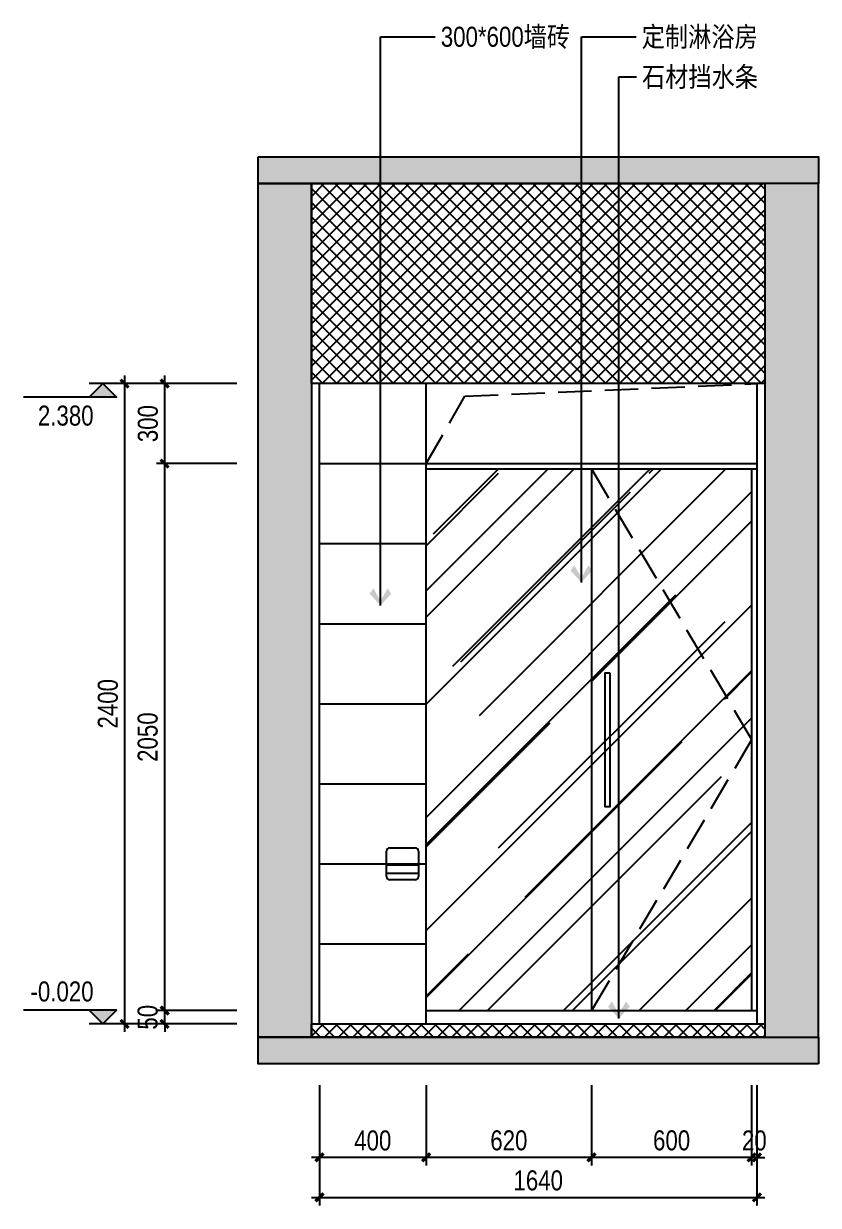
# Model space of a CAD drawing. Extents: x 468514 to 728049, y -74127 to 69080.
# Drawn here: x 615752 to 618731, y -38719 to -34290 of the extents above; entities that cross this region are included whole.
import ezdxf
from ezdxf.enums import TextEntityAlignment as Align

# ---------------------------------------------------------------- set-up
doc = ezdxf.new("R2010")
doc.units = 0
doc.header["$LTSCALE"] = 500
doc.header["$MEASUREMENT"] = 0
doc.linetypes.add('DASH', pattern=[0.35, 0.25, -0.1])
doc.layers.get('Defpoints').update_dxf_attribs({"color": 229})
for name, color, linetype in [('E 立面填充', 250, 'Continuous'), ('E 立面墙体', 245, 'Continuous'), ('E 立面家具、洁具', 153, 'Continuous'), ('E 立面材料分格线', 8, 'Continuous'), ('E 立面材料类别线', 154, 'Continuous'), ('E 立面标注尺寸', 9, 'Continuous'), ('E 立面装饰完成线', 225, 'Continuous')]:
    doc.layers.add(name, color=color, linetype=linetype)
doc.styles.add('PDC DIM', font='PMingLiU-ExtB.ttf', dxfattribs={"width": 0.85})
doc.styles.add('Xref-标准套房C$0$黑体', font='simhei.ttf')
doc.dimstyles.new('PDC-A2', dxfattribs={"dimscale": 0, "dimtxt": 2.5, "dimasz": 1, "dimexe": 1, "dimexo": 1, "dimgap": 0.7, "dimtad": 1, "dimdec": 0, "dimtxsty": 'PDC DIM', "dimblk": 'ARCHTICK', "dimcen": 1, "dimdle": 1, "dimclrd": 8, "dimclre": 8, "dimclrt": 9, "dimadec": 0, "dimazin": 0, "dimtfac": 1, "dimtdec": 0, "dimtix": 1, "dimtmove": 2, "dimatfit": 3, "dimldrblk": 'PDC A2 T R', "dimfxl": 10, "dimfxlon": 1, "dimarcsym": 0})

# ---------------------------------------------------------------- blocks, each defined once
blk = doc.blocks.new('A$C75677FE9')
for p, q in [((0, 12.5), (0, 107.5)), ((12.5, 120), (107.5, 120)), ((120, 107.5), (120, 12.5)), ((120, 55.6), (0, 55.6)), ((0, 25), (120, 25)), ((107.5, 0), (12.5, 0))]:
    blk.add_line(p, q)
for centre, start, end in [((12.5, 107.5), 90, 180), ((107.5, 107.5), 0, 90), ((12.5, 12.5), 180, 270), ((107.5, 12.5), 270, 0)]:
    blk.add_arc(centre, 12.5, start, end)
blk = doc.blocks.new('_ArchTick')
at = {"color": 0, "linetype": 'ByBlock', "const_width": 0.4}
blk.add_lwpolyline([(-0.5, -0.5), (0.5, 0.5)], dxfattribs=at)
blk = doc.blocks.new('*D1853')
at = {"layer": 'Defpoints', "color": 0, "transparency": 16777216}
for p in [(616281, -37989), (616581, -37989), (616581, -38039)]:
    blk.add_point(p, dxfattribs=at)
at = {"layer": 'E 立面标注尺寸', "color": 8, "lineweight": -2, "transparency": 16777216}
for p, q in [((616551, -37989), (616251, -37989)), ((616281, -37989), (616281, -37959)), ((616281, -38039), (616281, -37989)), ((616551, -38039), (616251, -38039)), ((616281, -38039), (616281, -38069))]:
    blk.add_line(p, q, dxfattribs=at)
at = {"layer": 'E 立面标注尺寸', "color": 8, "lineweight": -2, "transparency": 16777216, "xscale": 30.00000447440561, "yscale": 30.00000447440561, "zscale": 30.00000447440561}
for p, rotation in [((616281, -37989), 270), ((616281, -38039), 90)]:
    blk.add_blockref('_ArchTick', p, dxfattribs=dict(at, rotation=rotation))
at = {"layer": 'E 立面标注尺寸', "color": 9, "transparency": 16777216, "insert": (616217.6, -38014), "char_height": 75, "attachment_point": 5, "rotation": 90, "style": 'PDC DIM'}
blk.add_mtext('50', dxfattribs=at)
blk = doc.blocks.new('PDC A2 T R')
at = {"color": 0, "linetype": 'ByBlock'}
blk.add_line((0, 0), (-2, 0), dxfattribs=at)
for points in [[(-2.15, 0.89), (-1.49, 1.35), (-0.6, 0), (0, 0)], [(-2.15, -0.89), (-1.49, -1.35), (-0.6, 0), (0, 0)]]:
    blk.add_solid(points, dxfattribs=at)
blk = doc.blocks.new('*D1854')
at = {"layer": 'Defpoints', "color": 0, "transparency": 16777216}
for p in [(616281, -35939), (616581, -35939), (616581, -37989)]:
    blk.add_point(p, dxfattribs=at)
at = {"layer": 'E 立面标注尺寸', "color": 8, "lineweight": -2, "transparency": 16777216}
for p, q in [((616281, -38019), (616281, -35909)), ((616551, -35939), (616251, -35939)), ((616551, -37989), (616251, -37989))]:
    blk.add_line(p, q, dxfattribs=at)
at = {"layer": 'E 立面标注尺寸', "color": 8, "lineweight": -2, "transparency": 16777216, "xscale": 30.00000447440561, "yscale": 30.00000447440561, "zscale": 30.00000447440561}
for p, rotation in [((616281, -35939), 90), ((616281, -37989), 270)]:
    blk.add_blockref('_ArchTick', p, dxfattribs=dict(at, rotation=rotation))
at = {"layer": 'E 立面标注尺寸', "color": 9, "transparency": 16777216, "insert": (616217.6, -36964), "char_height": 75, "attachment_point": 5, "rotation": 90, "style": 'PDC DIM'}
blk.add_mtext('2050', dxfattribs=at)
blk = doc.blocks.new('*D1855')
at = {"layer": 'Defpoints', "color": 0, "transparency": 16777216}
for p in [(616281, -35639), (616581, -35639), (616581, -35939)]:
    blk.add_point(p, dxfattribs=at)
at = {"layer": 'E 立面标注尺寸', "color": 8, "lineweight": -2, "transparency": 16777216}
for p, q in [((616281, -35969), (616281, -35609)), ((616551, -35639), (616251, -35639)), ((616551, -35939), (616251, -35939))]:
    blk.add_line(p, q, dxfattribs=at)
at = {"layer": 'E 立面标注尺寸', "color": 8, "lineweight": -2, "transparency": 16777216, "xscale": 30.00000447440561, "yscale": 30.00000447440561, "zscale": 30.00000447440561}
for p, rotation in [((616281, -35639), 90), ((616281, -35939), 270)]:
    blk.add_blockref('_ArchTick', p, dxfattribs=dict(at, rotation=rotation))
at = {"layer": 'E 立面标注尺寸', "color": 9, "transparency": 16777216, "insert": (616218.3, -35789), "char_height": 75, "attachment_point": 5, "rotation": 90, "style": 'PDC DIM'}
blk.add_mtext('300', dxfattribs=at)
blk = doc.blocks.new('*D1856')
at = {"layer": 'Defpoints', "color": 0, "transparency": 16777216}
for p in [(616581, -35639), (616131, -38039), (616581, -38039)]:
    blk.add_point(p, dxfattribs=at)
at = {"layer": 'E 立面标注尺寸', "color": 8, "lineweight": -2, "transparency": 16777216}
for p, q in [((616131, -35609), (616131, -38069)), ((616431, -35639), (616101, -35639)), ((616431, -38039), (616101, -38039))]:
    blk.add_line(p, q, dxfattribs=at)
at = {"layer": 'E 立面标注尺寸', "color": 8, "lineweight": -2, "transparency": 16777216, "xscale": 30.00000447440561, "yscale": 30.00000447440561, "zscale": 30.00000447440561}
for p, rotation in [((616131, -35639), 90), ((616131, -38039), 270)]:
    blk.add_blockref('_ArchTick', p, dxfattribs=dict(at, rotation=rotation))
at = {"layer": 'E 立面标注尺寸', "color": 9, "transparency": 16777216, "insert": (616068.3, -36839), "char_height": 75, "attachment_point": 5, "rotation": 90, "style": 'PDC DIM'}
blk.add_mtext('2400', dxfattribs=at)
blk = doc.blocks.new('A$C37DB5113')
blk.add_hatch(color=256).paths.add_polyline_path([(150, 75), (75, 0), (0, 75)])
for p, q in [((0, 75), (510, 75)), ((0, 75), (75, 0)), ((150, 75), (75, 0)), ((0, 0), (150, 0))]:
    blk.add_line(p, q)
blk.add_lwpolyline([(150, 75), (75, 0), (0, 75), (150, 75)])
at = {"style": 'Xref-标准套房C$0$黑体', "width": 0.8}
blk.add_attdef('%%P0.000', text='', height=105, dxfattribs=at).set_placement((510, 75), align=Align.BOTTOM_RIGHT)
blk = doc.blocks.new('*D1887')
at = {"layer": 'Defpoints', "color": 0, "transparency": 16777216}
for p in [(618481, -38239), (618501, -38239), (618481, -38539)]:
    blk.add_point(p, dxfattribs=at)
at = {"layer": 'E 立面标注尺寸', "color": 8, "lineweight": -2, "transparency": 16777216}
for p, q in [((618481, -38269), (618481, -38569)), ((618501, -38269), (618501, -38569)), ((618481, -38539), (618451, -38539)), ((618501, -38539), (618481, -38539)), ((618501, -38539), (618531, -38539))]:
    blk.add_line(p, q, dxfattribs=at)
at = {"layer": 'E 立面标注尺寸', "color": 8, "lineweight": -2, "transparency": 16777216, "xscale": 30.00000447440561, "yscale": 30.00000447440561, "zscale": 30.00000447440561}
blk.add_blockref('_ArchTick', (618481, -38539), dxfattribs=at)
at = {"layer": 'E 立面标注尺寸', "color": 8, "lineweight": -2, "transparency": 16777216, "xscale": 30.00000447440561, "yscale": 30.00000447440561, "zscale": 30.00000447440561, "rotation": 180}
blk.add_blockref('_ArchTick', (618501, -38539), dxfattribs=at)
at = {"layer": 'E 立面标注尺寸', "color": 9, "transparency": 16777216, "insert": (618491, -38476.2), "char_height": 75, "attachment_point": 5, "style": 'PDC DIM'}
blk.add_mtext('20', dxfattribs=at)
blk = doc.blocks.new('*D1888')
at = {"layer": 'Defpoints', "color": 0, "transparency": 16777216}
for p in [(617881, -38239), (618481, -38239), (617881, -38539)]:
    blk.add_point(p, dxfattribs=at)
at = {"layer": 'E 立面标注尺寸', "color": 8, "lineweight": -2, "transparency": 16777216}
for p, q in [((617881, -38269), (617881, -38569)), ((618481, -38269), (618481, -38569)), ((618511, -38539), (617851, -38539))]:
    blk.add_line(p, q, dxfattribs=at)
at = {"layer": 'E 立面标注尺寸', "color": 8, "lineweight": -2, "transparency": 16777216, "xscale": 30.00000447440561, "yscale": 30.00000447440561, "zscale": 30.00000447440561, "rotation": 180}
blk.add_blockref('_ArchTick', (617881, -38539), dxfattribs=at)
at = {"layer": 'E 立面标注尺寸', "color": 8, "lineweight": -2, "transparency": 16777216, "xscale": 30.00000447440561, "yscale": 30.00000447440561, "zscale": 30.00000447440561}
blk.add_blockref('_ArchTick', (618481, -38539), dxfattribs=at)
at = {"layer": 'E 立面标注尺寸', "color": 9, "transparency": 16777216, "insert": (618181, -38475.8), "char_height": 75, "attachment_point": 5, "style": 'PDC DIM'}
blk.add_mtext('600', dxfattribs=at)
blk = doc.blocks.new('*D1889')
at = {"layer": 'Defpoints', "color": 0, "transparency": 16777216}
for p in [(617261, -38239), (617881, -38239), (617261, -38539)]:
    blk.add_point(p, dxfattribs=at)
at = {"layer": 'E 立面标注尺寸', "color": 8, "lineweight": -2, "transparency": 16777216}
for p, q in [((617261, -38269), (617261, -38569)), ((617881, -38269), (617881, -38569)), ((617911, -38539), (617231, -38539))]:
    blk.add_line(p, q, dxfattribs=at)
at = {"layer": 'E 立面标注尺寸', "color": 8, "lineweight": -2, "transparency": 16777216, "xscale": 30.00000447440561, "yscale": 30.00000447440561, "zscale": 30.00000447440561, "rotation": 180}
blk.add_blockref('_ArchTick', (617261, -38539), dxfattribs=at)
at = {"layer": 'E 立面标注尺寸', "color": 8, "lineweight": -2, "transparency": 16777216, "xscale": 30.00000447440561, "yscale": 30.00000447440561, "zscale": 30.00000447440561}
blk.add_blockref('_ArchTick', (617881, -38539), dxfattribs=at)
at = {"layer": 'E 立面标注尺寸', "color": 9, "transparency": 16777216, "insert": (617571, -38475.8), "char_height": 75, "attachment_point": 5, "style": 'PDC DIM'}
blk.add_mtext('620', dxfattribs=at)
blk = doc.blocks.new('*D1890')
at = {"layer": 'Defpoints', "color": 0, "transparency": 16777216}
for p in [(616861, -38239), (617261, -38239), (616861, -38539)]:
    blk.add_point(p, dxfattribs=at)
at = {"layer": 'E 立面标注尺寸', "color": 8, "lineweight": -2, "transparency": 16777216}
for p, q in [((616861, -38269), (616861, -38569)), ((617261, -38269), (617261, -38569)), ((617291, -38539), (616831, -38539))]:
    blk.add_line(p, q, dxfattribs=at)
at = {"layer": 'E 立面标注尺寸', "color": 8, "lineweight": -2, "transparency": 16777216, "xscale": 30.00000447440561, "yscale": 30.00000447440561, "zscale": 30.00000447440561, "rotation": 180}
blk.add_blockref('_ArchTick', (616861, -38539), dxfattribs=at)
at = {"layer": 'E 立面标注尺寸', "color": 8, "lineweight": -2, "transparency": 16777216, "xscale": 30.00000447440561, "yscale": 30.00000447440561, "zscale": 30.00000447440561}
blk.add_blockref('_ArchTick', (617261, -38539), dxfattribs=at)
at = {"layer": 'E 立面标注尺寸', "color": 9, "transparency": 16777216, "insert": (617061, -38476.2), "char_height": 75, "attachment_point": 5, "style": 'PDC DIM'}
blk.add_mtext('400', dxfattribs=at)
blk = doc.blocks.new('*D1891')
at = {"layer": 'Defpoints', "color": 0, "transparency": 16777216}
for p in [(616861, -38239), (618501, -38239), (618501, -38689)]:
    blk.add_point(p, dxfattribs=at)
at = {"layer": 'E 立面标注尺寸', "color": 8, "lineweight": -2, "transparency": 16777216}
for p, q in [((616861, -38389), (616861, -38719)), ((618501, -38389), (618501, -38719)), ((616831, -38689), (618531, -38689))]:
    blk.add_line(p, q, dxfattribs=at)
at = {"layer": 'E 立面标注尺寸', "color": 8, "lineweight": -2, "transparency": 16777216, "xscale": 30.00000447440561, "yscale": 30.00000447440561, "zscale": 30.00000447440561, "rotation": 180}
blk.add_blockref('_ArchTick', (616861, -38689), dxfattribs=at)
at = {"layer": 'E 立面标注尺寸', "color": 8, "lineweight": -2, "transparency": 16777216, "xscale": 30.00000447440561, "yscale": 30.00000447440561, "zscale": 30.00000447440561}
blk.add_blockref('_ArchTick', (618501, -38689), dxfattribs=at)
at = {"layer": 'E 立面标注尺寸', "color": 9, "transparency": 16777216, "insert": (617681, -38625.8), "char_height": 75, "attachment_point": 5, "style": 'PDC DIM'}
blk.add_mtext('1640', dxfattribs=at)

msp = doc.modelspace()

# ---------------------------------------------------------------- hatches: boundary and pattern name
at = {"layer": 'E 立面填充'}
h = msp.add_hatch(dxfattribs=at)
h.set_pattern_fill('ANSI37', color=256, scale=300)
h.set_pattern_definition([(45, (-6477.557, 0), (-26.5165043, 26.5165043), []), (135, (-6477.557, 0), (-26.5165043, -26.5165043), [])])
h.paths.add_polyline_path([(616831, -34889), (618531, -34889), (618531, -35639), (616831, -35639)])
h = msp.add_hatch(dxfattribs=at)
h.set_pattern_fill('_USER', color=256, scale=300, pattern_type=0)
h.set_pattern_definition([(0, (616861.04, -38039), (0, 300), [])])
h.paths.add_polyline_path([(617261, -35639), (616861, -35639), (616861, -38039), (617261, -38039)])
h = msp.add_hatch(dxfattribs=at)
h.set_pattern_fill('AR-RROOF', color=256, scale=300, angle=45)
h.set_pattern_definition([(45, (-6477.56, 0), (254.55844, 678.82251), [4500, -600, 1500, -300]), (45, (-6301.5, 388.2), (-494.26764, 70.00357), [900, -99, 1800, -225]), (45, (-6551.8, 286.38), (960.958116, 1245.21504), [2400, -420, 1200, -300])])
h.paths.add_polyline_path([(617261, -37989), (618481, -37989), (618481, -35959), (617261, -35959)])
at = {"layer": 'E 立面墙体'}
h = msp.add_hatch(color=250, dxfattribs=at)
h.dxf.hatch_style = 1
h.paths.add_polyline_path([(616631, -34789), (618731, -34789), (618731, -34889), (616631, -34889)])
h = msp.add_hatch(dxfattribs=at)
h.set_pattern_fill('钢筋混凝土', color=250, scale=10, pattern_type=2)
h.set_pattern_definition([(45, (122737.076, -39714), (-35.355339, 35.355339), []), (50, (122737.076, -39714), (71.726018, -6.2752135), [7.5, -82.5]), (355, (122737.08, -39714), (-13.875133, 75.219213), [6, -66]), (100.4514, (122743.054, -39714.52), (57.850938, 68.943954), [6.374019, -70.114211]), (46.1842, (122737.08, -39694), (106.724105, -16.551901), [11.25, -123.75]), (96.6356, (122745.97, -39695.38), (93.46627, 97.411787), [9.56103, -105.1713]), (351.1842, (122737.08, -39694), (93.466195, 97.41186), [9, -99]), (21, (122747.076, -39699), (59.690705, -40.261889), [7.5, -82.5]), (326, (122747.08, -39699), (24.331533, 72.515005), [6, -66]), (71.4514, (122752.05, -39702.355), (84.022263, 32.25305), [6.374019, -70.114211]), (37.5, (122737.076, -39714), (1.2159855, 33.2893854), [0.5, -65.2, 0.5, -67, 0.5, -66.25]), (7.5, (122737.076, -39714), (26.3069537, 39.4411712), [0.5, -38.2, 0.5, -63.7, 0.5, -25.25]), (327.5, (122714.776, -39714), (53.3822436, -2.2554872), [0.5, -25, 0.5, -78, 0.5, -103.5]), (317.5, (122704.776, -39714), (58.318617, 10.0104982), [0.5, -32.5, 0.5, -51.8, 0.5, -73.5])])
h.paths.add_polyline_path([(616831, -38089), (616631, -38089), (616631, -34889), (616831, -34889)])
h = msp.add_hatch(dxfattribs=at)
h.set_pattern_fill('钢筋混凝土', color=250, scale=10, pattern_type=2)
h.set_pattern_definition([(45, (116837.076, -39714), (-35.355339, 35.355339), []), (50, (116837.076, -39714), (71.726018, -6.2752135), [7.5, -82.5]), (355, (116837.08, -39714), (-13.875133, 75.219213), [6, -66]), (100.4514, (116843.054, -39714.52), (57.850938, 68.943954), [6.374019, -70.114211]), (46.1842, (116837.08, -39694), (106.724105, -16.551901), [11.25, -123.75]), (96.6356, (116845.97, -39695.38), (93.46627, 97.411787), [9.561029, -105.1713]), (351.1842, (116837.08, -39694), (93.466195, 97.41186), [9, -99]), (21, (116847.076, -39699), (59.690705, -40.261889), [7.5, -82.5]), (326, (116847.08, -39699), (24.331533, 72.515005), [6, -66]), (71.4514, (116852.05, -39702.355), (84.022263, 32.25305), [6.374019, -70.114211]), (37.5, (116837.076, -39714), (1.2159855, 33.2893854), [0.5, -65.2, 0.5, -67, 0.5, -66.25]), (7.5, (116837.076, -39714), (26.3069537, 39.4411712), [0.5, -38.2, 0.5, -63.7, 0.5, -25.25]), (327.5, (116814.776, -39714), (53.3822436, -2.2554872), [0.5, -25, 0.5, -78, 0.5, -103.5]), (317.5, (116804.776, -39714), (58.318617, 10.0104982), [0.5, -32.5, 0.5, -51.8, 0.5, -73.5])])
h.paths.add_polyline_path([(618531, -38089), (618731, -38089), (618731, -34889), (618531, -34889)])
h = msp.add_hatch(dxfattribs=at)
h.set_pattern_fill('ANSI37', color=250, scale=300)
h.set_pattern_definition([(45, (122737.076, -39714), (-26.5165043, 26.5165043), []), (135, (122737.076, -39714), (-26.5165043, -26.5165043), [])])
h.paths.add_polyline_path([(616831, -38039), (618531, -38039), (618531, -38089), (616831, -38089)])
h = msp.add_hatch(color=250, dxfattribs=at)
h.dxf.hatch_style = 1
h.paths.add_polyline_path([(618731, -38189), (616631, -38189), (616631, -38089), (618731, -38089)])

# ---------------------------------------------------------------- linework, layer by layer
for points in [[(616631, -34789), (618731, -34789), (618731, -34889), (616631, -34889)], [(616831, -38089), (616631, -38089), (616631, -34889), (616831, -34889)], [(618531, -38089), (618731, -38089), (618731, -34889), (618531, -34889)], [(618731, -38189), (616631, -38189), (616631, -38089), (618731, -38089)]]:
    msp.add_lwpolyline(points, close=True, dxfattribs=at)
at = {"layer": 'E 立面家具、洁具'}
for p, q in [((617261, -35939), (618501, -35939)), ((617261, -35959), (618501, -35959)), ((617881, -35959), (617881, -37989)), ((618481, -35959), (618481, -37989)), ((617261, -37989), (618501, -37989))]:
    msp.add_line(p, q, dxfattribs=at)
msp.add_lwpolyline([(617951, -36724), (617931, -36724), (617931, -37224), (617951, -37224)], close=True, dxfattribs=at)
at = {"layer": 'E 立面材料分格线', "linetype": 'DASH'}
for points in [[(617261, -35939), (617405.9, -35686), (618501, -35639)], [(617881, -35959), (618481, -36974), (617881, -37989)]]:
    msp.add_lwpolyline(points, dxfattribs=at)
at = {"layer": 'E 立面材料类别线'}
msp.add_line((617261, -38039), (617261, -35639), dxfattribs=at)
at = {"layer": 'E 立面装饰完成线'}
for p, q in [((616861, -38039), (616861, -35639)), ((618501, -35639), (618501, -38039))]:
    msp.add_line(p, q, dxfattribs=at)
for points in [[(616831, -34889), (618531, -34889), (618531, -35639), (616831, -35639)], [(616831, -38039), (618531, -38039), (618531, -38089), (616831, -38089)]]:
    msp.add_lwpolyline(points, close=True, dxfattribs=at)

# ---------------------------------------------------------------- block references
at = {"layer": 'E 立面家具、洁具'}
msp.add_blockref('A$C75677FE9', (617112.5, -37499), dxfattribs=at)
at = {"layer": 'E 立面标注尺寸'}
ref = msp.add_blockref('A$C37DB5113', (616101, -35639), dxfattribs=dict(at, xscale=0.6836043956309368, yscale=0.6836043956309368, zscale=0.6836043956309368, rotation=180))
ref.add_attrib('%%P0.000', '2.380', dxfattribs={"layer": '0', "height": 75, "rotation": 0, "style": 'PDC DIM', "width": 0.85}).set_placement((616014.6, -35818.9), align=Align.BOTTOM_RIGHT)
ref = msp.add_blockref('A$C37DB5113', (616101, -38039), dxfattribs=dict(at, xscale=-0.6836043956309368, yscale=0.6836043956354843, zscale=0.6836043956331337))
ref.add_attrib('%%P0.000', '-0.020', dxfattribs={"layer": '0', "height": 75, "rotation": 360, "style": 'PDC DIM', "width": 0.85}).set_placement((616014.6, -37977.2), align=Align.BOTTOM_RIGHT)

# ---------------------------------------------------------------- texts
at = {"layer": 'E 立面标注尺寸', "color": 9, "char_height": 75, "attachment_point": 1, "style": 'PDC DIM'}
for s, insert in [('{\\fPMingLiU-ExtB|b0|i0|c136|p18;300*600\\fPMingLiU|b0|i0|c136|p18;墙砖}', (617316, -34301.5)), ('{\\fSimSun|b0|i0|c134|p2;定制淋浴房}', (618069, -34301.5)), ('{\\fPMingLiU|b0|i0|c136|p18;石材挡水条}', (618069.9, -34451.5))]:
    msp.add_mtext(s, dxfattribs=dict(at, insert=insert))

# ---------------------------------------------------------------- dimensions: what is measured, and where the dimension line sits
at = {"layer": 'E 立面标注尺寸'}
for base, p1, p2, picture, middle in [((616131, -38039), (616581, -35639), (616581, -38039), '*D1856', (616068.3, -36839)), ((616281, -35639), (616581, -35939), (616581, -35639), '*D1855', (616218.3, -35789)), ((616281, -35939), (616581, -37989), (616581, -35939), '*D1854', (616217.6, -36964)), ((616281, -37989), (616581, -38039), (616581, -37989), '*D1853', (616217.6, -38014))]:
    dim = msp.add_linear_dim(base=base, p1=p1, p2=p2, angle=90, dimstyle='PDC-A2', override={"dimscale": 30.000004}, dxfattribs=at)
    dim.commit()
    dim.dimension.update_dxf_attribs({"geometry": picture, "text_midpoint": middle})
for base, p1, p2, picture, middle in [((616861, -38539), (617261, -38239), (616861, -38239), '*D1890', (617061, -38476.2)), ((618501, -38689), (616861, -38239), (618501, -38239), '*D1891', (617681, -38625.8)), ((617261, -38539), (617881, -38239), (617261, -38239), '*D1889', (617571, -38475.8)), ((617881, -38539), (618481, -38239), (617881, -38239), '*D1888', (618181, -38475.8)), ((618481, -38539), (618501, -38239), (618481, -38239), '*D1887', (618491, -38476.2))]:
    dim = msp.add_linear_dim(base=base, p1=p1, p2=p2, dimstyle='PDC-A2', override={"dimscale": 30.000004}, dxfattribs=at)
    dim.commit()
    dim.dimension.update_dxf_attribs({"geometry": picture, "text_midpoint": middle})

# ---------------------------------------------------------------- leaders
at = {"layer": 'E 立面标注尺寸', "annotation_type": 0, "has_hookline": 1, "hookline_direction": 0}
for points, text_width in [([(617089.8, -36471.1), (617089.8, -34339), (617295, -34339)], 487.1), ([(617842.8, -36384.4), (617842.8, -34339), (618048, -34339)], 443.8), ([(617983.5, -38019.1), (617983.5, -34489), (618048.9, -34489)], 448)]:
    msp.add_leader(points, dimstyle='PDC-A2', override={"dimscale": 30.000004, "dimtad": 0}, dxfattribs=dict(at, text_width=text_width))

doc.saveas('drawing.dxf')
